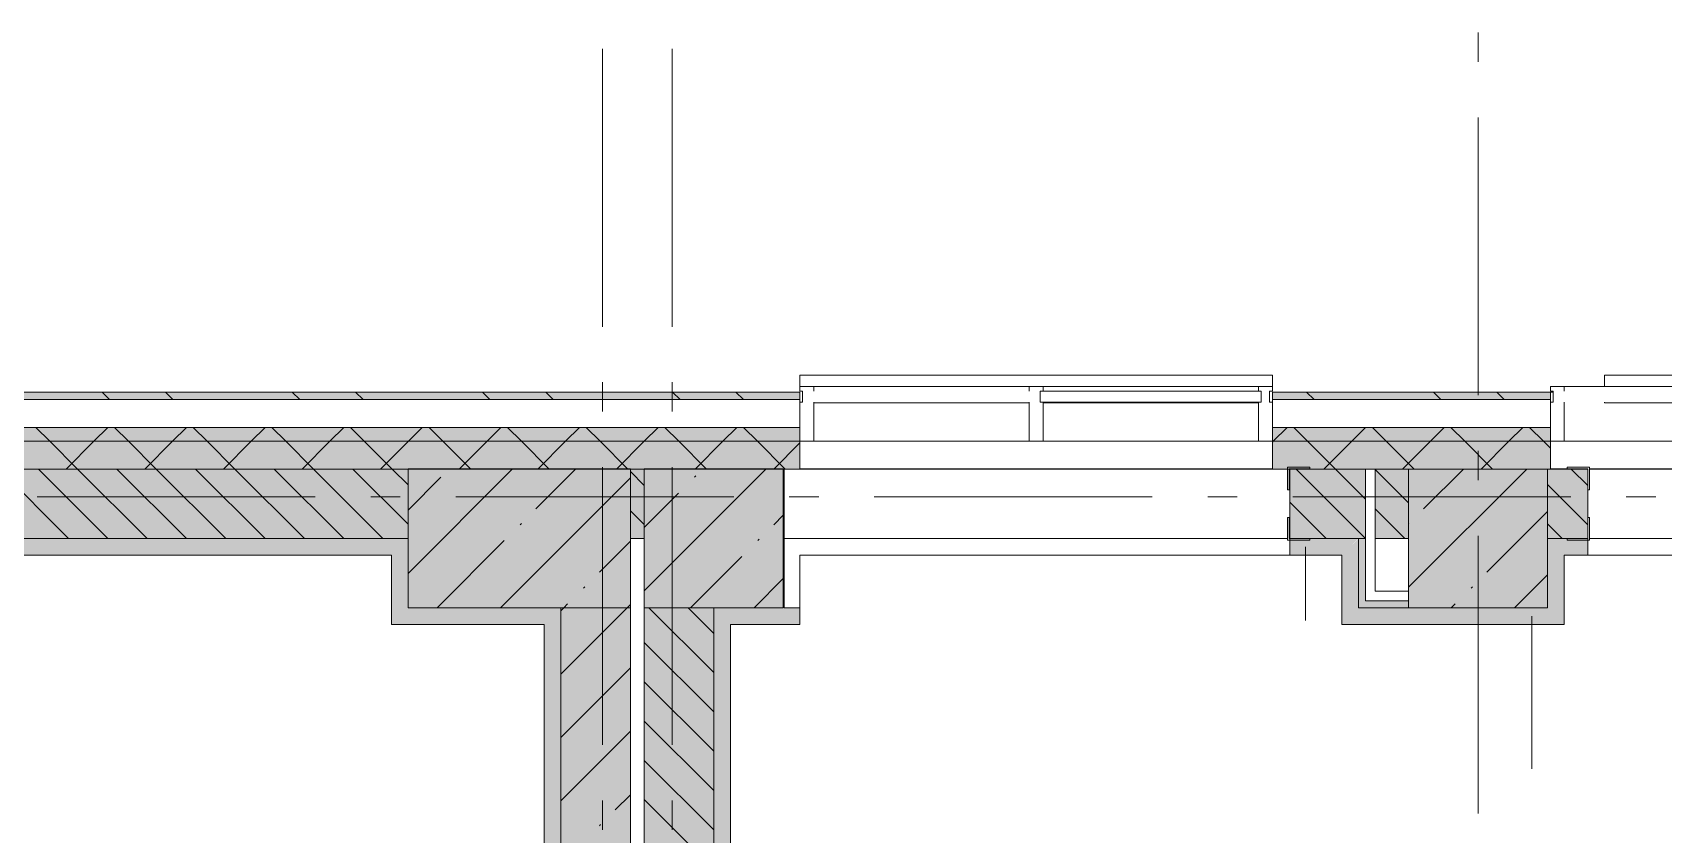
# Model space of a CAD drawing. Header units: millimetres. Extents: x -537608 to 253996, y -217170 to 186033.
# Drawn here: x -293362 to -287495, y 29984 to 32870 of the extents above; entities that cross this region are included whole.
import ezdxf

# ---------------------------------------------------------------- set-up
doc = ezdxf.new("R2010")
doc.units = ezdxf.units.MM
doc.layers.add('2) окраска коммуникации', color=152, linetype='Continuous', lineweight=30)
doc.layers.add('PDF _Геометрия', color=7, linetype='Continuous')
doc.layers.add('PDF _Сплошная заливка', color=7, linetype='Continuous', true_color=0xffffff)

msp = doc.modelspace()

# ---------------------------------------------------------------- hatches: boundary and pattern name
at = {"layer": '2) окраска коммуникации'}
h = msp.add_hatch(dxfattribs=at)
h.set_pattern_fill('ANSI31', color=5, scale=222)
h.set_pattern_definition([(45, (-305519.1, -20669.7), (-498.404, 498.404), [])])
edge = h.paths.add_edge_path()
edge.add_spline(control_points=[(-290778.1295, 11066.7373), (-290387.3432, 10570.6496), (-289743.0728, 11066.7373), (-288919.2533, 10560.095), (-288105.994, 11182.8428), (-286954.7585, 10760.6403), (-286007.4205, 10940.029), (-285042.7478, 10616.4758), (-284130.9316, 11012.6635), (-281975.2536, 10728.4524), (-280376.2745, 10966.1654), (-279268.5104, 11271.0495), (-278118.4513, 10949.6411), (-276985.3065, 10882.0339), (-275953.6379, 10645.4087), (-275395.5218, 9715.8097), (-275395.5218, 8271.0495), (-275157.9741, 7191.9904), (-275614.614, 6955.3652), (-274802.8089, 5738.4356), (-275817.5649, 5129.9708), (-275327.2936, 3468.321), (-275716.2842, 2758.4446), (-275293.4682, 2171.0495), (-273991.1979, 1727.4348), (-273974.2852, 2606.3284), (-273078.3544, 3011.9716), (-273078.3544, 4702.1524), (-273720.5962, 5040.1884), (-273078.3544, 5733.1622), (-273720.5962, 6578.2529), (-273078.3544, 7271.2267), (-273805.1597, 8271.0495), (-273078.3544, 9012.1129), (-274291.2526, 9488.1178), (-274291.2526, 9164.2291), (-275005.9538, 9367.0507), (-275005.9538, 9971.0495), (-275073.6046, 10786.8019), (-275073.6046, 11271.0495), (-274668.0133, 12503.4462), (-274837.1388, 13297.8308), (-275344.5167, 13652.7686), (-276004.109, 13838.6884), (-276985.0411, 13838.6884), (-277813.7588, 13821.7866), (-278642.4766, 14041.51), (-279014.5545, 14768.2882), (-278845.4274, 16002.1196), (-278185.8367, 17021.0495), (-276443.2448, 17292.7757), (-275935.8653, 18408.2946), (-275682.1763, 19337.8936), (-275310.1, 19659.0285), (-275479.2255, 20622.4311), (-274684.3331, 20656.2347), (-273872.5265, 20842.1545), (-273940.1773, 22126.6913), (-274481.0718, 22725.7503), (-273331.0143, 24399.0292), (-274379.5972, 25075.1012), (-273331.0143, 26038.5045), (-274075.1701, 26985.0053), (-273078.3544, 28523.0692), (-273078.3544, 28523.0692), (-273345.9962, 29714.5377), (-274039.4124, 30880.7626), (-275206.3826, 30238.4942), (-276187.3147, 30745.5482), (-277354.2849, 30153.9852), (-279011.7204, 30982.1734), (-280026.4779, 30677.941), (-281278.0101, 29934.2611), (-280499.3584, 28301.0495), (-281142.0364, 27038.3862), (-279890.5042, 25838.3584), (-281260.4253, 24180.0495), (-280059.6297, 22745.3283), (-281159.2859, 21829.0495), (-280076.8792, 20222.5318), (-281092.8162, 18916.6266), (-280737.6526, 18003.9293), (-280923.6908, 17429.2674), (-281752.4085, 17141.9368), (-283156.155, 17665.8933), (-283714.2711, 17125.035), (-284813.5921, 17750.4023), (-285185.6684, 17108.1332), (-286132.7751, 17801.1077), (-287328.3544, 16388.2505), (-285898.1717, 14701.7611), (-286388.6369, 13644.8407), (-285779.7843, 13214.0495), (-286591.5893, 12701.0495), (-286591.5893, 11811.5525), (-287690.9088, 11727.0435), (-288012.2486, 12132.6867), (-288722.5774, 11760.8471), (-289229.9569, 12453.8216), (-289940.2857, 11963.6687), (-290684.4415, 11777.7489), (-290778.1295, 11066.7373)], knot_values=[0, 0, 0, 0, 1, 2, 3, 4, 5, 6, 7, 8, 9, 10, 11, 12, 13, 14, 15, 16, 17, 18, 19, 20, 21, 22, 23, 24, 25, 26, 27, 28, 29, 30, 31, 32, 33, 34, 35, 36, 37, 38, 39, 40, 41, 42, 43, 44, 45, 46, 47, 48, 49, 50, 51, 52, 53, 54, 55, 56, 57, 58, 59, 60, 61, 62, 63, 64, 65, 66, 67, 68, 69, 70, 71, 72, 73, 74, 75, 76, 77, 78, 79, 80, 81, 82, 83, 84, 85, 86, 87, 88, 89, 90, 91, 92, 93, 94, 95, 96, 97, 98, 99, 99, 99, 99], degree=3, periodic=0)
edge = h.paths.add_edge_path(flags=16)
edge.add_arc((-282974.1314, 12518.0171), 1274.5672, 125.00000005, 234.99999995, ccw=False)
edge.add_arc((-283038.6718, 14513.9725), 1162.0444, 125.00000005, 234.99999995, ccw=False)
edge.add_arc((-282295.8664, 15202.9232), 1433.6455, 59.43173918, 169.43173908, ccw=False)
edge.add_arc((-282677.7619, 14748.5093), 2021.4887, -53.3391216, 56.66087831, ccw=False)
edge.add_arc((-282413.8331, 12555.5506), 1102.6336, -78.79029658, 31.20970332, ccw=False)
edge.add_arc((-282952.3368, 12001.1084), 919.0678, 215.00000005, 324.99999995, ccw=False)
edge = h.paths.add_edge_path(flags=16)
edge.add_arc((-277532.2831, 20735.819), 1174.7616, 125.00000005, 234.99999995, ccw=False)
edge.add_arc((-276960.5272, 23476.9879), 2171.5877, 125.00000005, 234.99999995, ccw=False)
edge.add_arc((-277291.7326, 26561.6986), 1594.1487, 125.00000005, 234.99999995, ccw=False)
edge.add_arc((-277094.17, 27873.7201), 1111.9458, 70.31799188, 180.31799178, ccw=False)
edge.add_arc((-276872.3717, 27774.8819), 1155.9508, -27.59113456, 82.40886534, ccw=False)
edge.add_arc((-276749.5729, 25951.7436), 1572.0517, -54.99999995, 54.99999995, ccw=False)
edge.add_arc((-276903.4785, 23156.4449), 1840.3779, -54.99999995, 54.99999995, ccw=False)
edge.add_arc((-276968.849, 21036.3715), 1277.4016, -81.34673665, 28.65326325, ccw=False)
edge.add_arc((-277491.3785, 20273.9631), 872.5123, 215.00000005, 324.99999995, ccw=False)
at = {"layer": 'PDF _Сплошная заливка', "transparency": 33554559}
h = msp.add_hatch(color=256, dxfattribs=at)
h.paths.add_polyline_path([(-264411.3488, 31549.0045), (-264384.3486, 31549.0045), (-264384.3486, 31576.0025), (-271287.3503, 31576.0025), (-271287.3503, 31549.0045), (-264437.7925, 31549.0045)], flags=0)
h.paths.add_polyline_path([(-274074.5414, 31549.0045), (-272137.3517, 31549.0045), (-272137.3517, 31576.0025), (-274426.6915, 31576.0025), (-274426.6915, 31549.0045)], flags=0)
h.paths.add_polyline_path([(-276126.6902, 31549.0045), (-276126.6902, 31576.0025), (-277321.6919, 31576.0025), (-277321.6919, 31549.0045), (-276169.4866, 31549.0045)], flags=0)
h.paths.add_polyline_path([(-281911.6917, 31549.0045), (-281911.6917, 31576.0025), (-283111.6925, 31576.0025), (-283111.6925, 31549.0045), (-282035.3315, 31549.0045)], flags=0)
h.paths.add_polyline_path([(-279102.4091, 31549.0045), (-279021.6905, 31549.0045), (-279021.6905, 31576.0025), (-280211.6909, 31576.0025), (-280211.6909, 31549.0045), (-279521.3977, 31549.0045)], flags=0)
h.paths.add_polyline_path([(-284811.6933, 31549.0045), (-284811.6933, 31576.0025), (-286006.6928, 31576.0025), (-286006.6928, 31549.0045), (-285387.2447, 31549.0045)], flags=0)
h.paths.add_polyline_path([(-287901.3552, 31549.0045), (-287901.3552, 31576.0025), (-288901.6931, 31576.0025), (-288901.6931, 31549.0045), (-288320.1673, 31549.0045)], flags=0)
h.paths.add_polyline_path([(-290601.6939, 31549.0045), (-290601.6939, 31576.0025), (-294311.355, 31576.0025), (-294311.355, 31549.0045), (-290834.1032, 31549.0045)], flags=0)
h.paths.add_polyline_path([(-296280.9595, 31549.0045), (-296011.3579, 31549.0045), (-296011.3579, 31576.0025), (-297311.3549, 31576.0025), (-297311.3549, 31549.0045), (-297118.9367, 31549.0045)], flags=0)
h.paths.add_polyline_path([(-299011.3579, 31549.0045), (-299011.3579, 31576.0025), (-300311.3591, 31576.0025), (-300311.3591, 31549.0045), (-299632.8727, 31549.0045)], flags=0)
h.paths.add_polyline_path([(-302011.3578, 31549.0045), (-302011.3578, 31576.0025), (-303311.359, 31576.0025), (-303311.359, 31549.0045), (-302146.8044, 31549.0045)], flags=0)
h.paths.add_polyline_path([(-305498.7176, 31549.0045), (-305011.3577, 31549.0045), (-305011.3577, 31576.0025), (-306311.3589, 31576.0025), (-306311.3589, 31549.0045)], flags=0)
h.paths.add_polyline_path([(-311011.3618, 31549.0045), (-311011.3618, 31576.0025), (-312311.3587, 31576.0025), (-312311.3587, 31549.0045), (-311364.5669, 31549.0045)], flags=0)
h.paths.add_polyline_path([(-309311.3588, 31549.0045), (-308011.3576, 31549.0045), (-308012.6536, 31576.0025), (-309311.3588, 31576.0025)], flags=0)
h.paths.add_polyline_path([(-315761.86, 31549.0045), (-314011.3617, 31549.0045), (-314011.3617, 31576.0025), (-315761.86, 31576.0025), (-315761.86, 31549.336)], flags=0)
h = msp.add_hatch(color=256, dxfattribs=at)
h.paths.add_polyline_path([(-264561.3495, 31399.0038), (-264511.3493, 31399.0038), (-264511.3493, 31449.004), (-271287.3503, 31449.004), (-271287.3503, 31399.0038), (-264856.7822, 31399.0038)], flags=0)
h.paths.add_polyline_path([(-274426.6915, 31399.0038), (-272137.3517, 31399.0038), (-272137.3517, 31449.004), (-274426.6915, 31449.004)], flags=0)
h.paths.add_polyline_path([(-277007.4638, 31399.0038), (-276126.6902, 31399.0038), (-276126.6902, 31449.004), (-277321.6919, 31449.004), (-277321.6919, 31399.0038)], flags=0)
h.paths.add_polyline_path([(-279102.4091, 31399.0038), (-279021.6905, 31399.0038), (-279021.6905, 31449.004), (-280211.6909, 31449.004), (-280211.6909, 31399.0038), (-279521.3977, 31399.0038)], flags=0)
h.paths.add_polyline_path([(-286006.6928, 31399.0038), (-284811.6933, 31399.0038), (-284811.6933, 31449.004), (-286006.6928, 31449.004)], flags=0)
h.paths.add_polyline_path([(-282035.3315, 31399.0038), (-281911.6917, 31399.0038), (-281911.6917, 31449.004), (-283111.6925, 31449.004), (-283111.6925, 31399.0038), (-282873.3109, 31399.0038)], flags=0)
h.paths.add_polyline_path([(-287901.3552, 31399.0038), (-287901.3552, 31449.004), (-288901.6931, 31449.004), (-288901.6931, 31399.0038), (-288320.1673, 31399.0038)], flags=0)
h.paths.add_polyline_path([(-290601.6939, 31399.0038), (-290601.6939, 31449.004), (-294311.355, 31449.004), (-294311.355, 31399.0038), (-290834.1032, 31399.0038)], flags=0)
h.paths.add_polyline_path([(-296011.3579, 31399.0038), (-296011.3579, 31449.004), (-297311.3549, 31449.004), (-297311.3549, 31399.0038), (-296280.9595, 31399.0038)], flags=0)
h.paths.add_polyline_path([(-299632.8727, 31399.0038), (-299011.3579, 31399.0038), (-299011.3579, 31449.004), (-300311.3591, 31449.004), (-300311.3591, 31399.0038)], flags=0)
h.paths.add_polyline_path([(-302011.3578, 31399.0038), (-302011.3578, 31449.004), (-303311.359, 31449.004), (-303311.359, 31399.0038), (-302146.8044, 31399.0038)], flags=0)
h.paths.add_polyline_path([(-308012.6536, 31399.0038), (-308011.3576, 31399.0038), (-308012.6536, 31449.004), (-309311.3588, 31449.004), (-309311.3588, 31399.0038), (-308850.6309, 31399.0038)], flags=0)
h.paths.add_polyline_path([(-305498.7176, 31399.0038), (-305011.3577, 31399.0038), (-305011.3577, 31449.004), (-306311.3589, 31449.004), (-306311.3589, 31399.0038)], flags=0)
h.paths.add_polyline_path([(-311011.3618, 31399.0038), (-311011.3618, 31449.004), (-312311.3587, 31449.004), (-312311.3587, 31399.0038), (-311364.5669, 31399.0038)], flags=0)
h.paths.add_polyline_path([(-315761.86, 31399.0038), (-314011.3617, 31399.0038), (-314011.3617, 31449.004), (-315761.86, 31449.004), (-315761.86, 31399.3354)], flags=0)
h = msp.add_hatch(color=256, dxfattribs=at)
h.paths.add_polyline_path([(-264661.3483, 31299.0034), (-264561.3495, 31299.0034), (-264561.3495, 31399.0038), (-271287.3503, 31399.0038), (-271287.3503, 31299.0034), (-264856.7822, 31299.0034)], flags=0)
h.paths.add_polyline_path([(-276169.4866, 31299.0034), (-276126.6902, 31299.0034), (-276126.6902, 31399.0038), (-277321.6919, 31399.0038), (-277321.6919, 31299.0034), (-277007.4638, 31299.0034)], flags=0)
h.paths.add_polyline_path([(-273655.5528, 31299.0034), (-272137.3517, 31299.0034), (-272137.3517, 31399.0038), (-274426.6915, 31399.0038), (-274426.6915, 31299.0034), (-274074.5414, 31299.0034)], flags=0)
h.paths.add_polyline_path([(-280211.6909, 31299.0034), (-279021.6905, 31299.0034), (-279021.6905, 31399.0038), (-280211.6909, 31399.0038)], flags=0)
h.paths.add_polyline_path([(-281911.6917, 31299.0034), (-281911.6917, 31399.0038), (-283111.6925, 31399.0038), (-283111.6925, 31299.0034), (-282035.3315, 31299.0034)], flags=0)
h.paths.add_polyline_path([(-285387.2447, 31299.0034), (-284811.6933, 31299.0034), (-284811.6933, 31399.0038), (-286006.6928, 31399.0038), (-286006.6928, 31299.0034)], flags=0)
h.paths.add_polyline_path([(-290601.6939, 31299.0034), (-290601.6939, 31399.0038), (-294311.355, 31399.0038), (-294311.355, 31299.0034), (-290834.1032, 31299.0034)], flags=0)
h.paths.add_polyline_path([(-288901.6931, 31299.0034), (-287901.3552, 31299.0034), (-287901.3552, 31399.0038), (-288901.6931, 31399.0038)], flags=0)
h.paths.add_polyline_path([(-297311.3549, 31299.0034), (-296011.3579, 31299.0034), (-296011.3579, 31399.0038), (-297311.3549, 31399.0038)], flags=0)
h.paths.add_polyline_path([(-299632.8727, 31299.0034), (-299011.3579, 31299.0034), (-299011.3579, 31399.0038), (-300311.3591, 31399.0038), (-300311.3591, 31299.0034)], flags=0)
h.paths.add_polyline_path([(-302011.3578, 31299.0034), (-302011.3578, 31399.0038), (-303311.359, 31399.0038), (-303311.359, 31299.0034), (-302146.8044, 31299.0034)], flags=0)
h.paths.add_polyline_path([(-306311.3589, 31299.0034), (-305011.3577, 31299.0034), (-305011.3577, 31399.0038), (-306311.3589, 31399.0038)], flags=0)
h.paths.add_polyline_path([(-308012.6536, 31299.0034), (-308011.3576, 31299.0034), (-308012.6536, 31399.0038), (-309311.3588, 31399.0038), (-309311.3588, 31299.0034), (-308850.6309, 31299.0034)], flags=0)
h.paths.add_polyline_path([(-312311.3587, 31299.0034), (-311011.3618, 31299.0034), (-311011.3618, 31399.0038), (-312311.3587, 31399.0038)], flags=0)
h.paths.add_polyline_path([(-315711.3603, 31299.0034), (-315711.3603, 31299.3521), (-314011.3617, 31299.0034), (-314011.3617, 31399.0038), (-315761.86, 31399.0038), (-315761.86, 31299.0034)], flags=0)
h = msp.add_hatch(color=256, dxfattribs=at)
h.paths.add_polyline_path([(-283051.653, 31049.0023), (-283011.354, 31049.0023), (-283011.354, 31299.0034), (-283051.653, 31299.0034), (-283051.653, 31225.437)], flags=0)
h.paths.add_polyline_path([(-285387.2447, 31049.0023), (-284871.6531, 31049.0023), (-284871.6531, 31299.0034), (-285946.6534, 31299.0034), (-285946.6534, 31049.0023)], flags=0)
h.paths.add_polyline_path([(-288411.3534, 31049.0023), (-288411.3534, 31299.0034), (-288531.3548, 31299.0034), (-288531.3548, 31049.0023)], flags=0)
h.paths.add_polyline_path([(-292011.3559, 31049.0023), (-292011.3559, 31299.0034), (-294251.6579, 31299.0034), (-294251.6579, 31049.0023), (-292929.0484, 31049.0023)], flags=0)
h.paths.add_polyline_path([(-291211.3547, 31049.0023), (-291161.3544, 31049.0023), (-291161.3544, 31299.0034), (-291211.3547, 31299.0034)], flags=0)
h.paths.add_polyline_path([(-288566.3554, 31049.0023), (-288566.3554, 31299.0034), (-288838.6546, 31299.0034), (-288838.6546, 31049.3511), (-288591.3555, 31049.3511)], flags=0)
h.paths.add_polyline_path([(-287901.1786, 31049.0023), (-287766.6534, 31049.0023), (-287766.6534, 31299.0034), (-287911.3535, 31299.0034), (-287911.3535, 31049.0023)], flags=0)
h.paths.add_polyline_path([(-296280.9595, 31049.0023), (-296071.6579, 31049.0023), (-296071.6579, 31299.0034), (-296711.3566, 31299.0034), (-296711.3566, 31049.0023)], flags=0)
h.paths.add_polyline_path([(-297251.6578, 31049.0023), (-297211.3588, 31049.0023), (-297211.3588, 31299.0034), (-297251.6578, 31299.0034), (-297251.6578, 31225.437)], flags=0)
h.paths.add_polyline_path([(-300251.6576, 31049.0023), (-299071.6578, 31049.0023), (-299071.6578, 31299.0034), (-300251.6576, 31299.0034)], flags=0)
h.paths.add_polyline_path([(-302071.6577, 31049.0023), (-302071.6577, 31299.0034), (-302661.3562, 31299.0034), (-302661.3562, 31049.0023), (-302146.8044, 31049.0023)], flags=0)
for points in [[(-292011.3559, 30799.35), (-291211.3547, 30799.35), (-291211.3547, 31299.3521), (-292011.3559, 31299.0034), (-292011.3559, 31049.0023)], [(-291211.3547, 27799.3501), (-291211.3547, 30799.35), (-291461.3557, 30799.35), (-291461.3557, 27799.3501), (-291253.0918, 27799.3501)]]:
    msp.add_hatch(color=256, dxfattribs=at).paths.add_polyline_path(points)
at = {"layer": 'PDF _Сплошная заливка', "true_color": 0xff7d7d, "transparency": 33554559}
h = msp.add_hatch(color=11, dxfattribs=at)
h.paths.add_polyline_path([(-292071.3545, 30989.3525), (-292011.3559, 30989.3525), (-292011.3559, 31049.0023), (-294251.6579, 31049.0023), (-294251.6579, 30989.3525), (-292929.0484, 30989.3525)], flags=0)
h.paths.add_polyline_path([(-296280.9595, 30989.3525), (-296071.6579, 30989.3525), (-296071.6579, 31049.0023), (-296711.3566, 31049.0023), (-296711.3566, 30989.3525), (-296651.3581, 30989.3525)], flags=0)
at = {"layer": 'PDF _Сплошная заливка', "true_color": 0x56bc34, "transparency": 33554559}
h = msp.add_hatch(color=85, dxfattribs=at)
h.paths.add_polyline_path([(-288591.3555, 30989.3525), (-288591.3555, 31049.0023), (-288651.354, 30989.3525)], flags=0)
h.paths.add_polyline_path([(-288651.354, 30989.3525), (-288591.3555, 31049.3511), (-288838.6546, 31049.3511), (-288838.6546, 30989.3525), (-288739.158, 30989.3525)], flags=0)
for points in [[(-287851.3549, 30799.0012), (-287851.3549, 31049.0023), (-287911.3535, 31049.0023), (-287911.3535, 30799.0012), (-287901.1786, 30799.0012)], [(-290911.3555, 27859.3487), (-290851.3548, 27859.3487), (-290851.3548, 30799.35), (-290911.3555, 30799.35), (-290911.3555, 30157.4639)], [(-287851.3549, 30739.0027), (-287851.3549, 30799.0012), (-288591.3555, 30799.0012), (-288591.3555, 30739.0027), (-287901.1786, 30739.0027)]]:
    msp.add_hatch(color=85, dxfattribs=at).paths.add_polyline_path(points)
h = msp.add_hatch(color=85, dxfattribs=at)
h.paths.add_polyline_path([(-284871.6531, 30989.0038), (-284871.6531, 31049.0023), (-285946.6534, 31049.0023), (-285946.6534, 30989.0038), (-285387.2447, 30989.0038)], flags=0)
h.paths.add_polyline_path([(-287766.6534, 30989.0038), (-287766.6534, 31049.0023), (-287851.3549, 31049.0023), (-287851.3549, 30989.0038)], flags=0)
at = {"layer": 'PDF _Сплошная заливка', "true_color": 0xff7d7d, "transparency": 33554559}
msp.add_hatch(color=11, dxfattribs=at).paths.add_polyline_path([(-291521.3543, 30739.3515), (-291461.3557, 30739.3515), (-291461.3557, 30799.35), (-292011.3559, 30799.35), (-292011.3559, 30739.3515)])
at = {"layer": 'PDF _Сплошная заливка', "transparency": 33554559}
h = msp.add_hatch(color=256, dxfattribs=at)
h.paths.add_polyline_path([(-291161.3544, 15999.0005), (-290911.3555, 15999.0005), (-290911.3555, 20949.3489), (-291161.3544, 20949.3489), (-291161.3544, 18765.7234)], flags=0)
h.paths.add_polyline_path([(-290911.3555, 21449.3489), (-290911.3555, 27299.348), (-291161.3544, 27299.348), (-291161.3544, 21449.3489)], flags=0)
h.paths.add_polyline_path([(-290911.3555, 27799.3501), (-290911.3555, 30799.35), (-291161.3544, 30799.35), (-291161.3544, 27799.3501)], flags=0)

# ---------------------------------------------------------------- linework, layer by layer
at = {"layer": '2) окраска коммуникации'}
msp.add_open_spline([(-290778.1295, 11066.7373), (-290387.3432, 10570.6496), (-289743.0728, 11066.7373), (-288919.2533, 10560.095), (-288105.994, 11182.8428), (-286954.7585, 10760.6403), (-286007.4205, 10940.029), (-285042.7478, 10616.4758), (-284130.9316, 11012.6635), (-281975.2536, 10728.4524), (-280376.2745, 10966.1654), (-279268.5104, 11271.0495), (-278118.4513, 10949.6411), (-276985.3065, 10882.0339), (-275953.6379, 10645.4087), (-275395.5218, 9715.8097), (-275395.5218, 8271.0495), (-275157.9741, 7191.9904), (-275614.614, 6955.3652), (-274802.8089, 5738.4356), (-275817.5649, 5129.9708), (-275327.2936, 3468.321), (-275716.2842, 2758.4446), (-275293.4682, 2171.0495), (-273991.1979, 1727.4348), (-273974.2852, 2606.3284), (-273078.3544, 3011.9716), (-273078.3544, 4702.1524), (-273720.5962, 5040.1884), (-273078.3544, 5733.1622), (-273720.5962, 6578.2529), (-273078.3544, 7271.2267), (-273805.1597, 8271.0495), (-273078.3544, 9012.1129), (-274291.2526, 9488.1178), (-274291.2526, 9164.2291), (-275005.9538, 9367.0507), (-275005.9538, 9971.0495), (-275073.6046, 10786.8019), (-275073.6046, 11271.0495), (-274668.0133, 12503.4462), (-274837.1388, 13297.8308), (-275344.5167, 13652.7686), (-276004.109, 13838.6884), (-276985.0411, 13838.6884), (-277813.7588, 13821.7866), (-278642.4766, 14041.51), (-279014.5545, 14768.2882), (-278845.4274, 16002.1196), (-278185.8367, 17021.0495), (-276443.2448, 17292.7757), (-275935.8653, 18408.2946), (-275682.1763, 19337.8936), (-275310.1, 19659.0285), (-275479.2255, 20622.4311), (-274684.3331, 20656.2347), (-273872.5265, 20842.1545), (-273940.1773, 22126.6913), (-274481.0718, 22725.7503), (-273331.0143, 24399.0292), (-274379.5972, 25075.1012), (-273331.0143, 26038.5045), (-274075.1701, 26985.0053), (-273078.3544, 28523.0692), (-273078.3544, 28523.0692), (-273345.9962, 29714.5377), (-274039.4124, 30880.7626), (-275206.3826, 30238.4942), (-276187.3147, 30745.5482), (-277354.2849, 30153.9852), (-279011.7204, 30982.1734), (-280026.4779, 30677.941), (-281278.0101, 29934.2611), (-280499.3584, 28301.0495), (-281142.0364, 27038.3862), (-279890.5042, 25838.3584), (-281260.4253, 24180.0495), (-280059.6297, 22745.3283), (-281159.2859, 21829.0495), (-280076.8792, 20222.5318), (-281092.8162, 18916.6266), (-280737.6526, 18003.9293), (-280923.6908, 17429.2674), (-281752.4085, 17141.9368), (-283156.155, 17665.8933), (-283714.2711, 17125.035), (-284813.5921, 17750.4023), (-285185.6684, 17108.1332), (-286132.7751, 17801.1077), (-287328.3544, 16388.2505), (-285898.1717, 14701.7611), (-286388.6369, 13644.8407), (-285779.7843, 13214.0495), (-286591.5893, 12701.0495), (-286591.5893, 11811.5525), (-287690.9088, 11727.0435), (-288012.2486, 12132.6867), (-288722.5774, 11760.8471), (-289229.9569, 12453.8216), (-289940.2857, 11963.6687), (-290684.4415, 11777.7489), (-290778.1295, 11066.7373)], degree=3, dxfattribs=at)
at = {"layer": 'PDF _Геометрия', "color": 253, "lineweight": 9, "true_color": 0xaaaaaa}
for p, q in [((-288161.3545, 32870.1391), (-288161.3545, 32764.3085)), ((-291311.3551, 32811.3893), (-291311.3551, 31811.3893)), ((-291061.3561, 32811.3893), (-291061.3561, 31811.3893)), ((-288161.3545, 32564.3076), (-288161.3545, 31564.3077)), ((-290601.6939, 31596.3522), (-290601.6939, 31637.3488)), ((-290601.6939, 31637.3488), (-288901.6931, 31637.3488)), ((-288901.6931, 31637.3488), (-288901.6931, 31596.3522)), ((-287706.6936, 31596.3522), (-287706.6936, 31637.3488)), ((-287706.6936, 31637.3488), (-286006.6928, 31637.3488)), ((-291311.3551, 31611.3928), (-291311.3551, 31505.5578)), ((-291061.3561, 31611.3928), (-291061.3561, 31505.5578)), ((-289776.6947, 31537.3527), (-290551.6937, 31537.3527)), ((-289726.6945, 31539.3506), (-288951.6934, 31539.3506)), ((-288951.6934, 31537.3527), (-289726.6945, 31537.3527)), ((-287706.6936, 31537.3527), (-287706.6936, 31539.3506)), ((-286881.6923, 31537.3527), (-287706.6936, 31537.3527)), ((-288161.3545, 31364.3068), (-288161.3545, 31258.4762)), ((-291311.3551, 31305.557), (-291311.3551, 30305.557)), ((-291061.3561, 31305.557), (-291061.3561, 30305.557)), ((-292345.6193, 31199.3518), (-293345.6193, 31199.3518)), ((-292039.7857, 31199.3518), (-292145.6185, 31199.3518)), ((-290839.7849, 31199.3518), (-291839.7848, 31199.3518)), ((-290533.9512, 31199.3518), (-290639.7861, 31199.3518)), ((-289333.9504, 31199.3518), (-290333.9525, 31199.3518)), ((-289028.1189, 31199.3518), (-289133.9517, 31199.3518)), ((-287828.1181, 31199.3518), (-288828.1181, 31199.3518)), ((-287522.2845, 31199.3518), (-287628.1172, 31199.3518)), ((-288161.3545, 31058.4753), (-288161.3545, 30058.4754)), ((-291311.3551, 30105.5562), (-291311.3551, 29999.7255)), ((-291061.3561, 30105.5562), (-291061.3561, 29999.7255))]:
    msp.add_line(p, q, dxfattribs=at)
at = {"layer": 'PDF _Геометрия', "lineweight": 9}
for p, q in [((-290601.6939, 31576.0025), (-294311.355, 31576.0025)), ((-290551.6937, 31596.3522), (-290601.6939, 31596.3522)), ((-290601.6939, 31596.3522), (-290601.6939, 31579.3525)), ((-290601.6939, 31579.3525), (-290591.6935, 31579.3525)), ((-290601.6939, 31549.0045), (-290601.6939, 31576.0025)), ((-290591.6935, 31579.3525), (-290591.6935, 31539.3506)), ((-290551.6937, 31579.3525), (-290551.6937, 31596.3522)), ((-290551.6937, 31596.3522), (-289776.6947, 31596.3522)), ((-289726.6945, 31596.3522), (-289776.6947, 31596.3522)), ((-289776.6947, 31596.3522), (-289776.6947, 31579.3525)), ((-289736.695, 31539.3506), (-289736.695, 31579.3525)), ((-289736.695, 31579.3525), (-289726.6945, 31579.3525)), ((-289726.6945, 31596.3522), (-288951.6934, 31596.3522)), ((-289726.6945, 31579.3525), (-289726.6945, 31596.3522)), ((-289726.6945, 31579.3525), (-288951.6934, 31579.3525)), ((-288901.6931, 31596.3522), (-288951.6934, 31596.3522)), ((-288951.6934, 31596.3522), (-288951.6934, 31579.3525)), ((-288951.6934, 31579.3525), (-288941.6929, 31579.3525)), ((-288941.6929, 31579.3525), (-288941.6929, 31539.3506)), ((-288911.6936, 31539.3506), (-288911.6936, 31579.3525)), ((-288911.6936, 31579.3525), (-288901.6931, 31579.3525)), ((-288901.6931, 31579.3525), (-288901.6931, 31596.3522)), ((-287901.3552, 31576.0025), (-288901.6931, 31576.0025)), ((-288901.6931, 31576.0025), (-288901.6931, 31549.0045)), ((-287851.3549, 31596.3522), (-287901.3552, 31596.3522)), ((-287901.3552, 31596.3522), (-287901.3552, 31579.3525)), ((-287901.3552, 31579.3525), (-287891.3546, 31579.3525)), ((-287901.3552, 31549.0045), (-287901.3552, 31576.0025)), ((-287901.1786, 31576.0025), (-287891.3546, 31576.0025)), ((-287891.3546, 31579.3525), (-287891.3546, 31539.3506)), ((-287851.3549, 31579.3525), (-287851.3549, 31596.3522)), ((-287851.3549, 31596.3522), (-286881.6923, 31596.3522)), ((-290601.6939, 31549.0045), (-294311.355, 31549.0045)), ((-290601.6939, 31449.004), (-290601.6939, 31549.0045)), ((-290591.6935, 31539.3506), (-290601.6939, 31539.3506)), ((-290601.6939, 31539.3506), (-290601.6939, 31399.3526)), ((-290551.6937, 31399.3526), (-290551.6937, 31539.3506)), ((-289776.6947, 31539.3506), (-289776.6947, 31399.3526)), ((-289726.6945, 31539.3506), (-289736.695, 31539.3506)), ((-289726.6945, 31399.3526), (-289726.6945, 31539.3506)), ((-288941.6929, 31539.3506), (-288951.6934, 31539.3506)), ((-288951.6934, 31539.3506), (-288951.6934, 31399.3526)), ((-288901.6931, 31539.3506), (-288911.6936, 31539.3506)), ((-288901.6931, 31549.0045), (-288901.6931, 31449.004)), ((-287901.3552, 31549.0045), (-288901.6931, 31549.0045)), ((-288901.6931, 31399.3526), (-288901.6931, 31539.3506)), ((-287901.3552, 31449.004), (-287901.3552, 31549.0045)), ((-287891.3546, 31539.3506), (-287901.3552, 31539.3506)), ((-287901.3552, 31539.3506), (-287901.3552, 31399.3526)), ((-287851.3549, 31399.3526), (-287851.3549, 31539.3506)), ((-290601.6939, 31449.004), (-294311.355, 31449.004)), ((-290601.6939, 31399.0038), (-294311.355, 31399.0038)), ((-293300.1316, 31399.0038), (-293350.1318, 31449.004)), ((-293200.1313, 31299.0034), (-293300.1316, 31399.0038)), ((-293241.4249, 31299.0034), (-293141.4266, 31399.0038)), ((-293141.4266, 31399.0038), (-293091.4264, 31449.004)), ((-293017.2894, 31399.0038), (-293067.2875, 31449.004)), ((-292917.289, 31299.0034), (-293017.2894, 31399.0038)), ((-292958.5827, 31299.0034), (-292858.5822, 31399.0038)), ((-292858.5822, 31399.0038), (-292808.5841, 31449.004)), ((-292734.445, 31399.0038), (-292784.4452, 31449.004)), ((-292634.4446, 31299.0034), (-292734.445, 31399.0038)), ((-292675.7404, 31299.0034), (-292575.74, 31399.0038)), ((-292575.74, 31399.0038), (-292525.7398, 31449.004)), ((-292451.6028, 31399.0038), (-292501.603, 31449.004)), ((-292351.6024, 31299.0034), (-292451.6028, 31399.0038)), ((-292392.8982, 31299.0034), (-292292.8977, 31399.0038)), ((-292292.8977, 31399.0038), (-292242.8975, 31449.004)), ((-292168.7605, 31399.0038), (-292218.7608, 31449.004)), ((-292068.7601, 31299.0034), (-292168.7605, 31399.0038)), ((-292110.0538, 31299.0034), (-292010.0555, 31399.0038)), ((-292010.0555, 31399.0038), (-291960.0553, 31449.004)), ((-291885.9183, 31399.0038), (-291935.9164, 31449.004)), ((-291785.9179, 31299.0034), (-291885.9183, 31399.0038)), ((-291827.2116, 31299.0034), (-291727.2111, 31399.0038)), ((-291727.2111, 31399.0038), (-291677.2131, 31449.004)), ((-291603.0739, 31399.0038), (-291653.0742, 31449.004)), ((-291503.0735, 31299.0034), (-291603.0739, 31399.0038)), ((-291544.3694, 31299.0034), (-291444.3689, 31399.0038)), ((-291444.3689, 31399.0038), (-291394.3687, 31449.004)), ((-291320.2317, 31399.0038), (-291370.2319, 31449.004)), ((-291220.2313, 31299.0034), (-291320.2317, 31399.0038)), ((-291261.5271, 31299.0034), (-291161.5267, 31399.0038)), ((-291161.5267, 31399.0038), (-291111.5264, 31449.004)), ((-291037.3895, 31399.0038), (-291087.3897, 31449.004)), ((-290937.389, 31299.0034), (-291037.3895, 31399.0038)), ((-290978.6827, 31299.0034), (-290878.6844, 31399.0038)), ((-290878.6844, 31399.0038), (-290828.6842, 31449.004)), ((-290754.5451, 31399.0038), (-290804.5453, 31449.004)), ((-290654.5468, 31299.0034), (-290754.5451, 31399.0038)), ((-290695.8405, 31299.0034), (-290601.6939, 31393.1521)), ((-290601.6939, 31399.0038), (-290601.6939, 31449.004)), ((-290601.6939, 31399.3526), (-290551.6937, 31399.3526)), ((-290601.6939, 31299.0034), (-290601.6939, 31399.0038)), ((-290551.6937, 31399.3526), (-289776.6947, 31399.3526)), ((-289776.6947, 31399.3526), (-289726.6945, 31399.3526)), ((-289726.6945, 31399.3526), (-288951.6934, 31399.3526)), ((-288951.6934, 31399.3526), (-288901.6931, 31399.3526)), ((-288901.6931, 31449.004), (-288901.6931, 31399.0038)), ((-287901.3552, 31449.004), (-288901.6931, 31449.004)), ((-288901.6931, 31396.093), (-288898.7845, 31399.0038)), ((-288901.6931, 31399.0038), (-288901.6931, 31299.0034)), ((-287901.3552, 31399.0038), (-288901.6931, 31399.0038)), ((-288898.7845, 31399.0038), (-288848.7843, 31449.004)), ((-288774.6473, 31399.0038), (-288824.6475, 31449.004)), ((-288674.6469, 31299.0034), (-288774.6473, 31399.0038)), ((-288715.9405, 31299.0034), (-288615.9423, 31399.0038)), ((-288615.9423, 31399.0038), (-288565.9421, 31449.004)), ((-288491.8029, 31399.0038), (-288541.8031, 31449.004)), ((-288391.8046, 31299.0034), (-288491.8029, 31399.0038)), ((-288433.0983, 31299.0034), (-288333.0979, 31399.0038)), ((-288333.0979, 31399.0038), (-288283.0977, 31449.004)), ((-288208.9607, 31399.0038), (-288258.9609, 31449.004)), ((-288108.9603, 31299.0034), (-288208.9607, 31399.0038)), ((-288150.256, 31299.0034), (-288050.2556, 31399.0038)), ((-288050.2556, 31399.0038), (-288000.2554, 31449.004)), ((-287926.1184, 31399.0038), (-287976.1186, 31449.004)), ((-287901.3552, 31374.2406), (-287926.1184, 31399.0038)), ((-287901.3552, 31399.0038), (-287901.3552, 31449.004)), ((-287901.3552, 31399.3526), (-287851.3549, 31399.3526)), ((-287901.3552, 31299.0034), (-287901.3552, 31399.0038)), ((-287851.3549, 31399.3526), (-286881.6923, 31399.3526)), ((-294311.355, 31299.0034), (-290601.6939, 31299.0034)), ((-292011.3559, 31299.0034), (-294251.6579, 31299.0034)), ((-293232.9745, 31049.0023), (-293482.9757, 31299.0034)), ((-293091.5534, 31049.0023), (-293341.5524, 31299.0034)), ((-292950.1302, 31049.0023), (-293200.1313, 31299.0034)), ((-292808.709, 31049.0023), (-293058.7101, 31299.0034)), ((-292667.2879, 31049.0023), (-292917.289, 31299.0034)), ((-292525.8668, 31049.0023), (-292775.8679, 31299.0034)), ((-292384.4457, 31049.0023), (-292634.4446, 31299.0034)), ((-292243.0246, 31049.0023), (-292493.0235, 31299.0034)), ((-292101.6035, 31049.0023), (-292351.6024, 31299.0034)), ((-292011.3559, 31100.178), (-292210.1812, 31299.0034)), ((-292011.3559, 31241.597), (-292068.7601, 31299.0034)), ((-292011.3559, 30923.2354), (-291635.2391, 31299.3521)), ((-291211.3547, 31299.3521), (-292011.3559, 31299.3521)), ((-292011.3559, 31299.3521), (-292011.3559, 31299.0034)), ((-292011.3559, 31299.0034), (-292011.3559, 31049.0023)), ((-292011.3559, 31049.0023), (-292011.3559, 31299.0034)), ((-291551.2416, 31155.2463), (-291407.14, 31299.3521)), ((-291211.3547, 31299.0034), (-291211.3547, 31299.3521)), ((-291211.3547, 31049.0023), (-291211.3547, 31299.0034)), ((-291161.3544, 31299.0034), (-291211.3547, 31299.0034)), ((-291211.3547, 31299.0034), (-291211.3547, 31049.0023)), ((-291161.3544, 31240.1287), (-291211.3547, 31290.1246)), ((-291161.3544, 30860.8384), (-290722.845, 31299.3521)), ((-290661.3544, 31299.3521), (-291161.3544, 31299.3521)), ((-291161.3544, 31299.3521), (-291161.3544, 31299.0034)), ((-291161.3544, 31299.0034), (-291161.3544, 31049.0023)), ((-291161.3544, 31049.0023), (-291161.3544, 31299.0034)), ((-290980.995, 31269.2969), (-290976.2542, 31274.0378)), ((-290661.3544, 31299.0034), (-290661.3544, 31299.3521)), ((-290661.3544, 31049.0023), (-290661.3544, 31299.0034)), ((-290658.6546, 31299.0034), (-290661.3544, 31299.0034)), ((-290661.3544, 31299.0034), (-290661.3544, 31049.0023)), ((-290658.6546, 31049.0023), (-290658.6546, 31299.0034)), ((-290656.6008, 31301.0573), (-290657.9506, 31302.4093)), ((-290601.6939, 31299.3521), (-288901.6931, 31299.3521)), ((-288901.6931, 31299.0034), (-290601.6939, 31299.0034)), ((-288901.6931, 31299.0034), (-287901.3552, 31299.0034)), ((-288566.3554, 31299.0034), (-288838.6546, 31299.0034)), ((-288838.6546, 31299.0034), (-288838.6546, 31049.3511)), ((-288566.3554, 31049.2908), (-288816.068, 31299.0034)), ((-288566.3554, 31190.7098), (-288674.6469, 31299.0034)), ((-288531.3548, 31299.0034), (-288566.3554, 31299.0034)), ((-288566.3554, 31299.0034), (-288566.3554, 31049.0023)), ((-288411.3534, 31299.0034), (-288531.3548, 31299.0034)), ((-288531.3548, 31049.0023), (-288531.3548, 31299.0034)), ((-288411.3534, 31177.1333), (-288531.3548, 31297.1346)), ((-288411.3534, 30873.6571), (-287986.0093, 31299.0034)), ((-287911.3535, 31299.0034), (-288411.3534, 31299.0034)), ((-288411.3534, 31299.0034), (-288411.3534, 31049.0023)), ((-288411.3534, 31049.0023), (-288411.3534, 31299.0034)), ((-288357.8633, 31155.2463), (-288214.1084, 31299.0034)), ((-287911.3535, 31049.0023), (-287911.3535, 31299.0034)), ((-287911.3535, 31049.0023), (-287911.3535, 31299.0034)), ((-287911.3535, 31299.0034), (-287766.6534, 31299.0034)), ((-287901.1786, 31299.3521), (-287841.3544, 31299.3521)), ((-287766.6534, 31239.5388), (-287826.118, 31299.0034)), ((-287766.6534, 31299.0034), (-287766.6534, 31049.0023)), ((-287760.3538, 31299.3521), (-286006.6928, 31299.3521)), ((-286006.6928, 31299.0034), (-287760.3538, 31299.0034)), ((-292011.3559, 31151.3323), (-291893.3913, 31269.2969)), ((-291679.0409, 30799.35), (-291211.3547, 31267.0364)), ((-287766.6534, 31098.1198), (-287911.3535, 31242.8199)), ((-291161.3544, 31088.9397), (-291038.0203, 31212.2738)), ((-290658.6546, 31161.6923), (-290661.3544, 31164.3921)), ((-288707.8368, 31049.3511), (-288838.6546, 31180.1689)), ((-291608.2669, 31098.2232), (-291603.5261, 31102.964)), ((-291161.3544, 31098.7054), (-291211.3547, 31148.7056)), ((-290695.8728, 31098.2232), (-290661.3544, 31132.7393)), ((-288424.6458, 31049.0023), (-288531.3548, 31155.7114)), ((-288411.3534, 31101.7583), (-288410.1457, 31102.964)), ((-288129.7642, 30927.1495), (-287911.3535, 31145.558)), ((-287858.9613, 31049.0023), (-287911.3535, 31101.3966)), ((-292011.3559, 31049.0023), (-294251.6579, 31049.0023)), ((-294251.6579, 31049.0023), (-292011.3559, 31049.0023)), ((-292011.3559, 31049.0023), (-292011.3559, 30799.35)), ((-292011.3559, 30989.3525), (-292011.3559, 31049.0023)), ((-291907.14, 30799.35), (-291665.2922, 31041.2)), ((-291211.3547, 30799.35), (-291211.3547, 31049.0023)), ((-291211.3547, 31049.0023), (-291161.3544, 31049.0023)), ((-291161.3544, 31049.0023), (-291161.3544, 30799.35)), ((-290752.8981, 31041.2), (-290748.1551, 31045.9408)), ((-290658.6546, 31049.3511), (-290661.3544, 31049.3511)), ((-290661.3544, 31049.3511), (-290661.3544, 30799.35)), ((-290661.3544, 30799.35), (-290661.3544, 31049.0023)), ((-290661.3544, 31049.0023), (-290658.6546, 31049.0023)), ((-288847.3547, 31049.3511), (-290658.6546, 31049.3511)), ((-290658.6546, 31049.3511), (-290601.3559, 31049.3511)), ((-290658.6546, 30799.35), (-290658.6546, 31049.3511)), ((-290601.3559, 31049.3511), (-288847.3547, 31049.3511)), ((-288591.3555, 31049.3511), (-288838.6546, 31049.3511)), ((-288838.6546, 31049.3511), (-288838.6546, 30989.3525)), ((-288838.6546, 31049.3511), (-288591.3555, 31049.3511)), ((-288591.3555, 31049.0023), (-288591.3555, 31049.3511)), ((-288591.3555, 31049.3511), (-288591.3555, 31049.0023)), ((-288591.3555, 30989.3525), (-288591.3555, 31049.0023)), ((-288591.3555, 31049.0023), (-288591.3555, 30859.3486)), ((-288566.3554, 31049.0023), (-288591.3555, 31049.0023)), ((-288566.3554, 31049.0023), (-288566.3554, 30859.3486)), ((-288531.3548, 30859.3486), (-288531.3548, 31049.0023)), ((-288531.3548, 31049.0023), (-288411.3534, 31049.0023)), ((-288411.3534, 31049.0023), (-288411.3534, 30799.0012)), ((-287911.3535, 30799.0012), (-287911.3535, 31049.0023)), ((-287851.3549, 31049.0023), (-287911.3535, 31049.0023)), ((-287911.3535, 31049.0023), (-287911.3535, 30799.0012)), ((-287851.3549, 31049.0023), (-287911.3535, 31049.0023)), ((-287766.6534, 31049.0023), (-287851.3549, 31049.0023)), ((-287766.6534, 31049.0023), (-287851.3549, 31049.0023)), ((-287766.6534, 30989.0038), (-287766.6534, 31049.0023)), ((-285952.3544, 31049.3511), (-287760.3538, 31049.3511)), ((-287760.3538, 31049.0023), (-285952.3544, 31049.0023)), ((-294251.6579, 30989.3525), (-292071.3545, 30989.3525)), ((-292071.3545, 30989.3525), (-292071.3545, 30739.3515)), ((-292011.3559, 30799.35), (-292011.3559, 30989.3525)), ((-291323.1446, 30927.1495), (-291211.3547, 31038.9394)), ((-290994.7459, 30799.35), (-290809.9212, 30984.1726)), ((-288838.6546, 30989.3525), (-290601.3559, 30989.3525)), ((-290601.3559, 30989.3525), (-290601.3559, 30799.35)), ((-288838.6546, 30989.3525), (-288651.354, 30989.3525)), ((-288781.9694, 31019.3518), (-288781.9694, 30753.1993)), ((-288651.354, 30989.3525), (-288651.354, 30739.0027)), ((-288591.3555, 30799.0012), (-288591.3555, 30989.3525)), ((-287851.3549, 30799.0012), (-287851.3549, 30989.0038)), ((-287851.3549, 30989.0038), (-287766.6534, 30989.0038)), ((-285946.6534, 30989.0038), (-287766.6534, 30989.0038)), ((-291380.1678, 30870.1263), (-291375.427, 30874.8671)), ((-290766.6468, 30799.35), (-290661.3544, 30904.6424)), ((-288186.7895, 30870.1263), (-288182.0466, 30874.8671)), ((-288029.8112, 30799.0012), (-287911.3535, 30917.4611)), ((-291450.9419, 30799.35), (-291437.1931, 30813.0988)), ((-291222.845, 30799.35), (-291211.3547, 30810.8382)), ((-288591.3555, 30859.3486), (-288591.3555, 30824.3501)), ((-288591.3555, 30824.3501), (-288591.3555, 30799.35)), ((-288566.3554, 30859.3486), (-288566.3554, 30824.3501)), ((-288566.3554, 30824.3501), (-288411.3534, 30824.3501)), ((-288411.3534, 30859.3486), (-288531.3548, 30859.3486)), ((-288411.3534, 30824.3501), (-288411.3534, 30859.3486)), ((-288411.3534, 30799.35), (-288411.3534, 30824.3501)), ((-288257.9103, 30799.0012), (-288243.8127, 30813.0988)), ((-292011.3559, 30799.35), (-291211.3547, 30799.35)), ((-291461.3557, 30799.35), (-292011.3559, 30799.35)), ((-291461.3557, 30560.8415), (-291222.845, 30799.35)), ((-291461.3557, 30788.9383), (-291450.9419, 30799.35)), ((-291211.3547, 30799.35), (-291461.3557, 30799.35)), ((-291461.3557, 30799.35), (-291461.3557, 30739.3515)), ((-291461.3557, 30739.3515), (-291461.3557, 30799.35)), ((-291211.3547, 27799.3501), (-291211.3547, 30799.35)), ((-291161.3544, 30799.35), (-290661.3544, 30799.35)), ((-290911.3555, 30799.35), (-291161.3544, 30799.35)), ((-291161.3544, 30799.35), (-291161.3544, 27799.3501)), ((-290911.3555, 30565.8622), (-291144.8434, 30799.35)), ((-290911.3555, 30707.2854), (-291003.4223, 30799.35)), ((-290911.3555, 27799.3501), (-290911.3555, 30799.35)), ((-290851.3548, 30799.35), (-290911.3555, 30799.35)), ((-290911.3555, 30799.35), (-290911.3555, 27859.3487)), ((-290661.3544, 30799.35), (-290851.3548, 30799.35)), ((-290601.3559, 30799.35), (-290658.6546, 30799.35)), ((-290601.3559, 30739.3515), (-290601.3559, 30799.35)), ((-288591.3555, 30799.35), (-288411.3534, 30799.35)), ((-287911.3535, 30799.0012), (-288591.3555, 30799.0012)), ((-288411.3534, 30799.0012), (-287911.3535, 30799.0012)), ((-287968.1914, 30769.002), (-287968.1914, 30219.004)), ((-287851.3549, 30739.0027), (-287851.3549, 30799.0012)), ((-292071.3545, 30739.3515), (-292011.3559, 30739.3515)), ((-292011.3559, 30739.3515), (-291521.3543, 30739.3515)), ((-291521.3543, 30739.3515), (-291521.3543, 29114.3489)), ((-291461.3557, 30739.3515), (-291461.3557, 29054.3504)), ((-291461.3557, 29054.3504), (-291461.3557, 30739.3515)), ((-290851.3548, 27859.3487), (-290851.3548, 30739.3515)), ((-290851.3548, 30739.3515), (-290601.3559, 30739.3515)), ((-288651.354, 30739.0027), (-288591.3555, 30739.0027)), ((-288591.3555, 30739.0027), (-287851.3549, 30739.0027)), ((-290911.3555, 30424.4432), (-291161.3544, 30674.4399)), ((-291461.3557, 30332.7402), (-291211.3547, 30582.7413)), ((-290911.3555, 30283.0199), (-291161.3544, 30533.021)), ((-291461.3557, 30104.6433), (-291211.3547, 30354.6444)), ((-290911.3555, 30141.5966), (-291161.3544, 30391.5977)), ((-290911.3555, 30000.1777), (-291161.3544, 30250.1787)), ((-291266.1193, 30071.7806), (-291211.3547, 30126.5432)), ((-290911.3555, 29858.7544), (-291161.3544, 30108.7555)), ((-291323.1446, 30014.7575), (-291318.4017, 30019.4983))]:
    msp.add_line(p, q, dxfattribs=at)
at = {"layer": 'PDF _Геометрия', "color": 8, "lineweight": 9, "true_color": 0x787878}
for p, q in [((-293085.4907, 31549.0045), (-293112.4909, 31576.0025)), ((-292857.3917, 31549.0045), (-292884.3919, 31576.0025)), ((-292401.1957, 31549.0045), (-292428.1937, 31576.0025)), ((-292173.0966, 31549.0045), (-292200.0968, 31576.0025)), ((-291716.8985, 31549.0045), (-291743.8987, 31576.0025)), ((-291488.7994, 31549.0045), (-291515.7996, 31576.0025)), ((-291032.6034, 31549.0045), (-291059.6037, 31576.0025)), ((-290804.5044, 31549.0045), (-290831.5046, 31576.0025)), ((-288751.6172, 31549.0045), (-288778.6174, 31576.0025)), ((-288295.4211, 31549.0045), (-288322.4213, 31576.0025)), ((-288067.3221, 31549.0045), (-288094.3223, 31576.0025))]:
    msp.add_line(p, q, dxfattribs=at)
at = {"layer": 'PDF _Геометрия', "color": 253, "lineweight": 20, "true_color": 0xaaaaaa}
for p, q in [((-288766.3541, 31305.3503), (-288847.3547, 31305.3503)), ((-288847.3547, 31305.3503), (-288847.3547, 31224.3519)), ((-288841.3544, 31224.3519), (-288841.3544, 31299.3521)), ((-288841.3544, 31299.3521), (-288766.3541, 31299.3521)), ((-288766.3541, 31299.3521), (-288766.3541, 31305.3503)), ((-287760.3538, 31305.3503), (-287841.3544, 31305.3503)), ((-287841.3544, 31305.3503), (-287841.3544, 31299.3521)), ((-287841.3544, 31299.3521), (-287766.3541, 31299.3521)), ((-287766.3541, 31299.3521), (-287766.3541, 31224.3519)), ((-287760.3538, 31224.3519), (-287760.3538, 31305.3503)), ((-288847.3547, 31224.3519), (-288841.3544, 31224.3519)), ((-287766.3541, 31224.3519), (-287760.3538, 31224.3519)), ((-288841.3544, 31124.3515), (-288847.3547, 31124.3515)), ((-288847.3547, 31124.3515), (-288847.3547, 31043.3487)), ((-288841.3544, 31049.3511), (-288841.3544, 31124.3515)), ((-287760.3538, 31124.3515), (-287766.3541, 31124.3515)), ((-287766.3541, 31124.3515), (-287766.3541, 31049.3511)), ((-287760.3538, 31043.3487), (-287760.3538, 31124.3515)), ((-288847.3547, 31043.3487), (-288766.3541, 31043.3487)), ((-288766.3541, 31049.3511), (-288841.3544, 31049.3511)), ((-288766.3541, 31043.3487), (-288766.3541, 31049.3511)), ((-287766.3541, 31049.3511), (-287841.3544, 31049.3511)), ((-287841.3544, 31049.3511), (-287841.3544, 31043.3487)), ((-287841.3544, 31043.3487), (-287760.3538, 31043.3487))]:
    msp.add_line(p, q, dxfattribs=at)
at = {"layer": 'PDF _Сплошная заливка', "lineweight": 35, "transparency": 33554559}
for points in [[(-290661.3544, 30799.35), (-290661.3544, 31299.3521), (-291161.3544, 30799.35), (-291161.3544, 31299.0034)], [(-287911.3535, 30799.0012), (-287911.3535, 31299.0034), (-288411.3534, 30799.0012), (-288411.3534, 31299.0034)]]:
    msp.add_solid(points, dxfattribs=at)
at = {"layer": 'PDF _Сплошная заливка', "color": 75, "lineweight": 35, "true_color": 0x77b143, "transparency": 33554559}
for points in [[(-288566.3554, 30824.3501), (-288566.3554, 31049.0023), (-288591.3555, 30824.3501), (-288591.3555, 31049.0023)], [(-288411.3534, 30799.35), (-288411.3534, 30824.3501), (-288591.3555, 30799.35), (-288591.3555, 30824.3501)]]:
    msp.add_solid(points, dxfattribs=at)
at = {"layer": 'PDF _Сплошная заливка', "color": 11, "lineweight": 35, "true_color": 0xff7d7d, "transparency": 33554559}
for points in [[(-292011.3559, 30739.3515), (-292011.3559, 30989.3525), (-292071.3545, 30739.3515), (-292071.3545, 30989.3525)], [(-291461.3557, 29054.3504), (-291461.3557, 30739.3515), (-291521.3543, 29054.3504), (-291521.3543, 30739.3515)]]:
    msp.add_solid(points, dxfattribs=at)
at = {"layer": 'PDF _Сплошная заливка', "color": 85, "lineweight": 35, "true_color": 0x56bc34, "transparency": 33554559}
for points in [[(-288591.3555, 30739.0027), (-288591.3555, 30989.3525), (-288651.354, 30739.0027), (-288651.354, 30989.3525)], [(-290851.3548, 30739.3515), (-290601.3559, 30739.3515), (-290851.3548, 30799.35), (-290601.3559, 30799.35)]]:
    msp.add_solid(points, dxfattribs=at)

doc.saveas('drawing.dxf')
